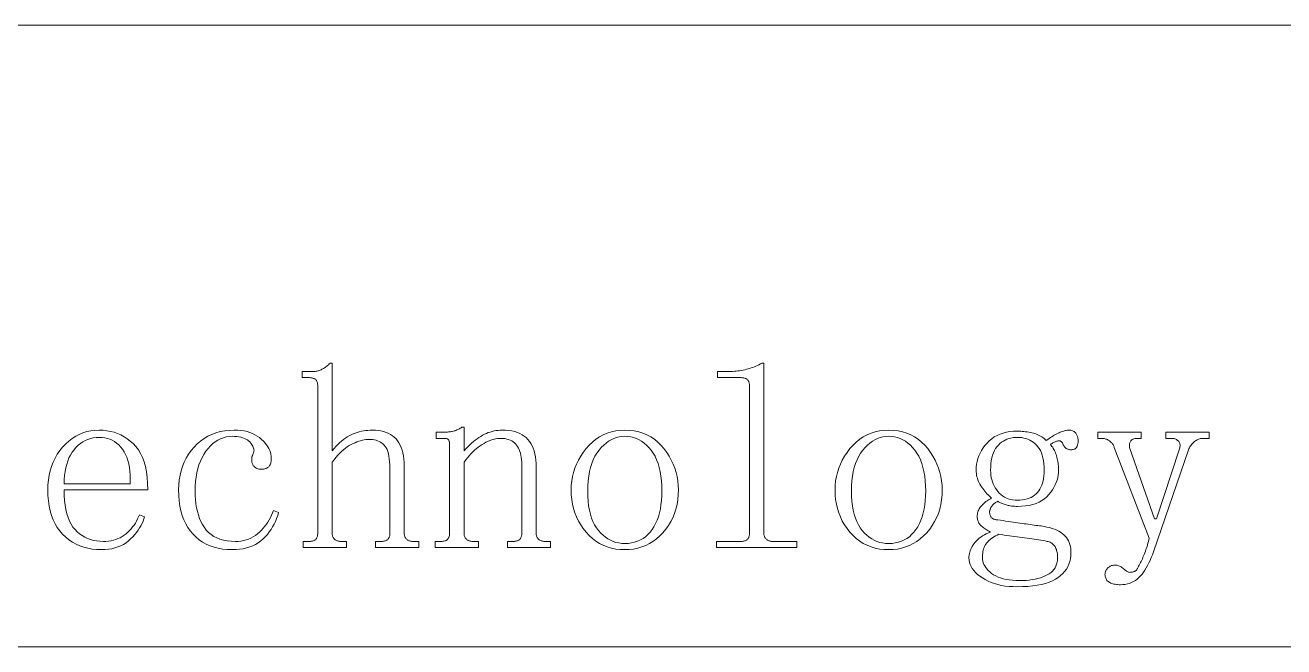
# Model space of a CAD drawing. Extents: x 1 to 297, y 1 to 210.
# Drawn here: x 261.79 to 279.24, y 20.26 to 28.88 of the extents above; entities that cross this region are included whole.
import ezdxf

# ---------------------------------------------------------------- set-up
doc = ezdxf.new("R2010")
doc.units = 0

msp = doc.modelspace()

# ---------------------------------------------------------------- linework, layer by layer
at = {"color": 7, "lineweight": 13}
for p, q in [((196.872, 28.882), (295.987, 28.882)), ((196.872, 20.264), (295.987, 20.264))]:
    msp.add_line(p, q, dxfattribs=at)
for points in [[(265.643, 21.639), (265.643, 21.725), (265.715, 21.725), (265.728, 21.725), (265.741, 21.726), (265.754, 21.728), (265.765, 21.73), (265.775, 21.732), (265.785, 21.735), (265.794, 21.739), (265.801, 21.743), (265.808, 21.748), (265.815, 21.754), (265.82, 21.76), (265.825, 21.766), (265.829, 21.773), (265.833, 21.781), (265.836, 21.789), (265.839, 21.798), (265.841, 21.808), (265.842, 21.818), (265.843, 21.828), (265.843, 21.839), (265.843, 23.882), (265.843, 23.893), (265.842, 23.904), (265.841, 23.914), (265.839, 23.923), (265.836, 23.932), (265.833, 23.94), (265.829, 23.948), (265.825, 23.955), (265.82, 23.962), (265.815, 23.968), (265.808, 23.973), (265.801, 23.978), (265.794, 23.982), (265.785, 23.986), (265.775, 23.989), (265.765, 23.992), (265.754, 23.994), (265.741, 23.995), (265.728, 23.996), (265.715, 23.996), (265.629, 23.996), (265.629, 24.082), (265.786, 24.082), (265.797, 24.082), (265.809, 24.083), (265.82, 24.085), (265.832, 24.087), (265.843, 24.089), (265.855, 24.092), (265.866, 24.096), (265.877, 24.1), (265.889, 24.105), (265.9, 24.111), (265.912, 24.117), (265.923, 24.123), (265.935, 24.13), (265.946, 24.138), (265.957, 24.146), (265.969, 24.155), (265.98, 24.165), (265.992, 24.175), (266.003, 24.185), (266.015, 24.196), (266.043, 24.196), (266.043, 22.982), (266.069, 23.013), (266.095, 23.041), (266.121, 23.068), (266.147, 23.093), (266.173, 23.116), (266.2, 23.137), (266.227, 23.157), (266.253, 23.174), (266.28, 23.19), (266.307, 23.204), (266.335, 23.216), (266.363, 23.227), (266.391, 23.236), (266.419, 23.245), (266.448, 23.252), (266.478, 23.258), (266.508, 23.262), (266.538, 23.265), (266.569, 23.267), (266.6, 23.268), (266.642, 23.267), (266.682, 23.263), (266.72, 23.257), (266.756, 23.248), (266.79, 23.237), (266.821, 23.224), (266.851, 23.208), (266.879, 23.19), (266.905, 23.169), (266.929, 23.146), (266.951, 23.121), (266.97, 23.092), (266.987, 23.061), (267.002, 23.028), (267.015, 22.991), (267.025, 22.952), (267.033, 22.91), (267.039, 22.865), (267.042, 22.818), (267.043, 22.768), (267.043, 21.839), (267.043, 21.828), (267.045, 21.818), (267.046, 21.808), (267.049, 21.798), (267.052, 21.789), (267.056, 21.781), (267.061, 21.773), (267.066, 21.766), (267.072, 21.76), (267.079, 21.754), (267.086, 21.748), (267.094, 21.743), (267.102, 21.739), (267.111, 21.735), (267.12, 21.732), (267.129, 21.73), (267.139, 21.728), (267.15, 21.726), (267.16, 21.725), (267.172, 21.725), (267.243, 21.725), (267.243, 21.639), (266.643, 21.639), (266.643, 21.725), (266.715, 21.725), (266.728, 21.725), (266.741, 21.726), (266.754, 21.728), (266.765, 21.73), (266.775, 21.732), (266.785, 21.735), (266.794, 21.739), (266.801, 21.743), (266.808, 21.748), (266.815, 21.754), (266.82, 21.76), (266.825, 21.766), (266.829, 21.773), (266.833, 21.781), (266.836, 21.789), (266.839, 21.798), (266.841, 21.808), (266.842, 21.818), (266.843, 21.828), (266.843, 21.839), (266.843, 22.739), (266.842, 22.786), (266.84, 22.83), (266.836, 22.87), (266.831, 22.907), (266.823, 22.941), (266.815, 22.972), (266.805, 22.999), (266.793, 23.023), (266.779, 23.043), (266.765, 23.061), (266.748, 23.076), (266.731, 23.089), (266.713, 23.101), (266.694, 23.111), (266.673, 23.12), (266.652, 23.127), (266.63, 23.132), (266.607, 23.136), (266.583, 23.138), (266.557, 23.139), (266.534, 23.139), (266.511, 23.136), (266.487, 23.133), (266.463, 23.128), (266.438, 23.121), (266.413, 23.114), (266.387, 23.104), (266.361, 23.094), (266.334, 23.081), (266.307, 23.068), (266.28, 23.053), (266.253, 23.035), (266.227, 23.016), (266.2, 22.995), (266.173, 22.971), (266.147, 22.946), (266.121, 22.919), (266.095, 22.89), (266.069, 22.858), (266.043, 22.825), (266.043, 21.839), (266.043, 21.828), (266.045, 21.818), (266.046, 21.808), (266.049, 21.798), (266.052, 21.789), (266.056, 21.781), (266.061, 21.773), (266.066, 21.766), (266.072, 21.76), (266.079, 21.754), (266.086, 21.748), (266.094, 21.743), (266.102, 21.739), (266.111, 21.735), (266.12, 21.732), (266.129, 21.73), (266.139, 21.728), (266.15, 21.726), (266.16, 21.725), (266.172, 21.725), (266.243, 21.725), (266.243, 21.639)], [(271.543, 24.082), (271.569, 24.082), (271.594, 24.083), (271.619, 24.085), (271.644, 24.087), (271.668, 24.089), (271.692, 24.092), (271.716, 24.096), (271.74, 24.1), (271.763, 24.105), (271.786, 24.111), (271.809, 24.117), (271.831, 24.123), (271.853, 24.13), (271.875, 24.138), (271.897, 24.146), (271.918, 24.155), (271.939, 24.165), (271.96, 24.175), (271.98, 24.185), (272, 24.196), (272.029, 24.196), (272.029, 21.839), (272.029, 21.828), (272.03, 21.818), (272.032, 21.808), (272.035, 21.798), (272.038, 21.789), (272.042, 21.781), (272.046, 21.773), (272.052, 21.766), (272.058, 21.76), (272.065, 21.754), (272.072, 21.748), (272.08, 21.743), (272.088, 21.739), (272.097, 21.735), (272.106, 21.732), (272.115, 21.73), (272.125, 21.728), (272.135, 21.726), (272.146, 21.725), (272.157, 21.725), (272.486, 21.725), (272.486, 21.639), (271.372, 21.639), (271.372, 21.725), (271.7, 21.725), (271.714, 21.725), (271.727, 21.726), (271.739, 21.728), (271.751, 21.73), (271.761, 21.732), (271.771, 21.735), (271.779, 21.739), (271.787, 21.743), (271.794, 21.748), (271.8, 21.754), (271.806, 21.76), (271.811, 21.766), (271.815, 21.773), (271.819, 21.781), (271.822, 21.789), (271.824, 21.798), (271.826, 21.808), (271.828, 21.818), (271.829, 21.828), (271.829, 21.839), (271.829, 23.882), (271.829, 23.893), (271.828, 23.904), (271.826, 23.914), (271.824, 23.923), (271.822, 23.932), (271.819, 23.94), (271.815, 23.948), (271.811, 23.955), (271.806, 23.962), (271.8, 23.968), (271.794, 23.973), (271.787, 23.978), (271.779, 23.982), (271.771, 23.986), (271.761, 23.989), (271.751, 23.992), (271.739, 23.994), (271.727, 23.995), (271.714, 23.996), (271.7, 23.996), (271.386, 23.996), (271.386, 24.082)], [(262.329, 22.439), (262.33, 22.364), (262.335, 22.294), (262.342, 22.228), (262.353, 22.166), (262.366, 22.109), (262.383, 22.056), (262.402, 22.008), (262.425, 21.964), (262.45, 21.924), (262.479, 21.889), (262.51, 21.858), (262.543, 21.83), (262.577, 21.805), (262.614, 21.784), (262.652, 21.766), (262.692, 21.751), (262.734, 21.74), (262.778, 21.732), (262.824, 21.727), (262.872, 21.725), (262.908, 21.726), (262.944, 21.729), (262.978, 21.735), (263.011, 21.742), (263.043, 21.752), (263.074, 21.764), (263.104, 21.777), (263.132, 21.794), (263.16, 21.812), (263.186, 21.832), (263.211, 21.854), (263.234, 21.877), (263.257, 21.901), (263.277, 21.926), (263.297, 21.952), (263.315, 21.979), (263.331, 22.007), (263.346, 22.036), (263.359, 22.065), (263.372, 22.096), (263.443, 22.068), (263.433, 22.036), (263.422, 22.005), (263.408, 21.974), (263.392, 21.943), (263.373, 21.912), (263.353, 21.882), (263.331, 21.851), (263.306, 21.821), (263.279, 21.791), (263.25, 21.761), (263.219, 21.732), (263.186, 21.707), (263.151, 21.684), (263.113, 21.665), (263.073, 21.648), (263.032, 21.635), (262.988, 21.624), (262.942, 21.617), (262.893, 21.612), (262.843, 21.611), (262.779, 21.613), (262.717, 21.619), (262.657, 21.63), (262.6, 21.645), (262.545, 21.664), (262.493, 21.688), (262.443, 21.716), (262.395, 21.748), (262.35, 21.784), (262.307, 21.825), (262.268, 21.87), (262.233, 21.918), (262.202, 21.97), (262.175, 22.026), (262.152, 22.086), (262.133, 22.149), (262.119, 22.216), (262.109, 22.287), (262.102, 22.361), (262.1, 22.439), (262.102, 22.509), (262.109, 22.577), (262.119, 22.643), (262.133, 22.706), (262.152, 22.766), (262.175, 22.824), (262.202, 22.88), (262.233, 22.933), (262.268, 22.984), (262.307, 23.032), (262.35, 23.077), (262.394, 23.117), (262.44, 23.152), (262.488, 23.183), (262.538, 23.209), (262.589, 23.23), (262.643, 23.247), (262.698, 23.258), (262.755, 23.265), (262.815, 23.268), (262.868, 23.266), (262.92, 23.26), (262.971, 23.251), (263.02, 23.238), (263.068, 23.221), (263.115, 23.201), (263.16, 23.177), (263.203, 23.149), (263.245, 23.117), (263.286, 23.082), (263.324, 23.042), (263.358, 22.997), (263.388, 22.946), (263.414, 22.89), (263.436, 22.829), (263.454, 22.762), (263.468, 22.689), (263.478, 22.611), (263.484, 22.528), (263.486, 22.439)], [(264.929, 22.854), (264.929, 22.862), (264.929, 22.87), (264.929, 22.877), (264.93, 22.883), (264.931, 22.889), (264.931, 22.895), (264.932, 22.9), (264.933, 22.904), (264.935, 22.908), (264.936, 22.911), (264.937, 22.914), (264.939, 22.918), (264.941, 22.922), (264.943, 22.927), (264.945, 22.932), (264.947, 22.938), (264.949, 22.945), (264.952, 22.952), (264.955, 22.96), (264.957, 22.968), (264.959, 22.979), (264.96, 22.992), (264.958, 23.004), (264.955, 23.017), (264.95, 23.03), (264.944, 23.044), (264.935, 23.058), (264.925, 23.073), (264.914, 23.088), (264.9, 23.104), (264.885, 23.118), (264.868, 23.132), (264.848, 23.144), (264.827, 23.154), (264.804, 23.162), (264.779, 23.17), (264.751, 23.175), (264.722, 23.179), (264.691, 23.181), (264.657, 23.182), (264.615, 23.18), (264.574, 23.174), (264.535, 23.163), (264.496, 23.149), (264.459, 23.13), (264.423, 23.108), (264.389, 23.081), (264.356, 23.05), (264.324, 23.014), (264.293, 22.975), (264.265, 22.932), (264.239, 22.887), (264.217, 22.838), (264.197, 22.788), (264.181, 22.734), (264.167, 22.678), (264.157, 22.618), (264.149, 22.557), (264.145, 22.492), (264.143, 22.425), (264.144, 22.363), (264.148, 22.304), (264.155, 22.247), (264.164, 22.193), (264.175, 22.141), (264.189, 22.092), (264.206, 22.044), (264.225, 22), (264.247, 21.958), (264.272, 21.918), (264.299, 21.881), (264.33, 21.848), (264.364, 21.819), (264.402, 21.794), (264.443, 21.773), (264.488, 21.756), (264.536, 21.742), (264.587, 21.733), (264.642, 21.727), (264.7, 21.725), (264.74, 21.726), (264.778, 21.73), (264.814, 21.737), (264.85, 21.746), (264.884, 21.757), (264.917, 21.771), (264.949, 21.788), (264.979, 21.807), (265.008, 21.829), (265.036, 21.854), (265.062, 21.88), (265.087, 21.907), (265.11, 21.935), (265.132, 21.963), (265.152, 21.993), (265.171, 22.023), (265.187, 22.055), (265.203, 22.087), (265.217, 22.12), (265.229, 22.154), (265.3, 22.125), (265.288, 22.083), (265.273, 22.042), (265.257, 22.002), (265.239, 21.964), (265.218, 21.927), (265.196, 21.891), (265.171, 21.856), (265.145, 21.823), (265.116, 21.791), (265.086, 21.761), (265.053, 21.732), (265.019, 21.707), (264.981, 21.684), (264.942, 21.665), (264.9, 21.648), (264.856, 21.635), (264.81, 21.624), (264.761, 21.617), (264.711, 21.612), (264.657, 21.611), (264.59, 21.613), (264.526, 21.619), (264.465, 21.63), (264.406, 21.645), (264.35, 21.664), (264.297, 21.688), (264.247, 21.716), (264.2, 21.748), (264.156, 21.784), (264.115, 21.825), (264.077, 21.87), (264.043, 21.918), (264.013, 21.97), (263.987, 22.026), (263.965, 22.086), (263.947, 22.149), (263.932, 22.216), (263.923, 22.287), (263.917, 22.361), (263.915, 22.439), (263.917, 22.509), (263.923, 22.577), (263.934, 22.643), (263.949, 22.706), (263.968, 22.766), (263.992, 22.824), (264.02, 22.88), (264.052, 22.933), (264.088, 22.984), (264.129, 23.032), (264.173, 23.077), (264.22, 23.117), (264.269, 23.152), (264.321, 23.183), (264.375, 23.209), (264.432, 23.23), (264.492, 23.247), (264.554, 23.258), (264.619, 23.265), (264.686, 23.268), (264.733, 23.267), (264.779, 23.263), (264.822, 23.256), (264.863, 23.247), (264.902, 23.236), (264.939, 23.222), (264.973, 23.205), (265.006, 23.186), (265.036, 23.164), (265.065, 23.139), (265.09, 23.114), (265.113, 23.088), (265.134, 23.062), (265.151, 23.036), (265.166, 23.011), (265.179, 22.985), (265.188, 22.959), (265.195, 22.934), (265.199, 22.908), (265.2, 22.882), (265.2, 22.865), (265.199, 22.85), (265.197, 22.835), (265.195, 22.822), (265.191, 22.809), (265.187, 22.797), (265.183, 22.787), (265.177, 22.777), (265.171, 22.768), (265.165, 22.761), (265.157, 22.754), (265.149, 22.748), (265.14, 22.742), (265.13, 22.738), (265.12, 22.734), (265.109, 22.731), (265.097, 22.728), (265.085, 22.726), (265.071, 22.725), (265.057, 22.725), (265.046, 22.725), (265.035, 22.726), (265.025, 22.728), (265.015, 22.731), (265.006, 22.734), (264.997, 22.738), (264.988, 22.742), (264.98, 22.748), (264.972, 22.754), (264.965, 22.761), (264.958, 22.768), (264.952, 22.776), (264.946, 22.784), (264.942, 22.793), (264.938, 22.802), (264.935, 22.811), (264.932, 22.821), (264.93, 22.832), (264.929, 22.842)], [(267.472, 21.639), (267.472, 21.725), (267.543, 21.725), (267.557, 21.725), (267.57, 21.726), (267.582, 21.728), (267.593, 21.73), (267.604, 21.732), (267.613, 21.735), (267.622, 21.739), (267.63, 21.743), (267.637, 21.748), (267.643, 21.754), (267.648, 21.76), (267.653, 21.766), (267.658, 21.773), (267.661, 21.781), (267.665, 21.789), (267.667, 21.798), (267.669, 21.808), (267.671, 21.818), (267.671, 21.828), (267.672, 21.839), (267.672, 23.068), (267.672, 23.076), (267.671, 23.084), (267.67, 23.092), (267.669, 23.099), (267.668, 23.105), (267.667, 23.112), (267.665, 23.117), (267.663, 23.123), (267.66, 23.128), (267.657, 23.132), (267.654, 23.136), (267.651, 23.14), (267.646, 23.143), (267.641, 23.146), (267.636, 23.148), (267.63, 23.15), (267.623, 23.152), (267.616, 23.153), (267.609, 23.153), (267.6, 23.154), (267.486, 23.154), (267.486, 23.239), (267.586, 23.239), (267.6, 23.239), (267.614, 23.24), (267.628, 23.241), (267.642, 23.242), (267.656, 23.243), (267.669, 23.244), (267.682, 23.246), (267.696, 23.248), (267.709, 23.251), (267.722, 23.254), (267.734, 23.257), (267.747, 23.26), (267.76, 23.265), (267.772, 23.27), (267.784, 23.275), (267.796, 23.281), (267.808, 23.288), (267.82, 23.295), (267.832, 23.302), (267.843, 23.311), (267.872, 23.311), (267.872, 22.982), (267.897, 23.01), (267.923, 23.036), (267.949, 23.061), (267.975, 23.085), (268, 23.107), (268.026, 23.128), (268.052, 23.147), (268.077, 23.165), (268.103, 23.181), (268.129, 23.196), (268.155, 23.21), (268.181, 23.222), (268.207, 23.233), (268.234, 23.242), (268.261, 23.25), (268.288, 23.256), (268.316, 23.261), (268.344, 23.265), (268.372, 23.267), (268.4, 23.268), (268.448, 23.267), (268.492, 23.263), (268.534, 23.256), (268.574, 23.247), (268.611, 23.236), (268.645, 23.222), (268.677, 23.205), (268.707, 23.186), (268.733, 23.164), (268.757, 23.139), (268.779, 23.112), (268.799, 23.083), (268.816, 23.051), (268.831, 23.016), (268.843, 22.979), (268.853, 22.939), (268.861, 22.896), (268.867, 22.851), (268.871, 22.804), (268.872, 22.754), (268.872, 21.839), (268.872, 21.828), (268.873, 21.818), (268.875, 21.808), (268.877, 21.798), (268.881, 21.789), (268.885, 21.781), (268.889, 21.773), (268.895, 21.766), (268.901, 21.76), (268.907, 21.754), (268.915, 21.748), (268.923, 21.743), (268.931, 21.739), (268.939, 21.735), (268.948, 21.732), (268.958, 21.73), (268.968, 21.728), (268.978, 21.726), (268.989, 21.725), (269, 21.725), (269.072, 21.725), (269.072, 21.639), (268.472, 21.639), (268.472, 21.725), (268.543, 21.725), (268.557, 21.725), (268.57, 21.726), (268.582, 21.728), (268.593, 21.73), (268.604, 21.732), (268.613, 21.735), (268.622, 21.739), (268.63, 21.743), (268.637, 21.748), (268.643, 21.754), (268.648, 21.76), (268.653, 21.766), (268.658, 21.773), (268.661, 21.781), (268.665, 21.789), (268.667, 21.798), (268.669, 21.808), (268.671, 21.818), (268.671, 21.828), (268.672, 21.839), (268.672, 22.796), (268.671, 22.83), (268.669, 22.862), (268.665, 22.892), (268.66, 22.921), (268.654, 22.948), (268.646, 22.974), (268.637, 22.998), (268.626, 23.02), (268.614, 23.041), (268.6, 23.061), (268.585, 23.078), (268.569, 23.094), (268.551, 23.108), (268.532, 23.12), (268.511, 23.13), (268.489, 23.139), (268.465, 23.145), (268.44, 23.15), (268.414, 23.153), (268.386, 23.154), (268.36, 23.153), (268.334, 23.15), (268.308, 23.146), (268.282, 23.14), (268.256, 23.132), (268.229, 23.123), (268.202, 23.112), (268.176, 23.099), (268.149, 23.084), (268.122, 23.068), (268.095, 23.05), (268.068, 23.031), (268.042, 23.01), (268.017, 22.988), (267.991, 22.964), (267.967, 22.939), (267.942, 22.913), (267.918, 22.885), (267.895, 22.856), (267.872, 22.825), (267.872, 21.839), (267.872, 21.828), (267.873, 21.818), (267.875, 21.808), (267.877, 21.798), (267.881, 21.789), (267.885, 21.781), (267.889, 21.773), (267.895, 21.766), (267.901, 21.76), (267.907, 21.754), (267.915, 21.748), (267.923, 21.743), (267.931, 21.739), (267.939, 21.735), (267.948, 21.732), (267.958, 21.73), (267.968, 21.728), (267.978, 21.726), (267.989, 21.725), (268, 21.725), (268.072, 21.725), (268.072, 21.639)], [(270.843, 22.439), (270.841, 22.369), (270.835, 22.301), (270.824, 22.236), (270.809, 22.173), (270.79, 22.112), (270.766, 22.054), (270.738, 21.999), (270.706, 21.946), (270.67, 21.895), (270.629, 21.846), (270.585, 21.802), (270.539, 21.762), (270.491, 21.726), (270.441, 21.696), (270.39, 21.67), (270.336, 21.648), (270.28, 21.632), (270.222, 21.62), (270.162, 21.613), (270.1, 21.611), (270.036, 21.613), (269.974, 21.62), (269.914, 21.633), (269.857, 21.65), (269.802, 21.671), (269.75, 21.698), (269.7, 21.73), (269.652, 21.766), (269.607, 21.807), (269.565, 21.854), (269.525, 21.903), (269.49, 21.955), (269.459, 22.008), (269.432, 22.064), (269.409, 22.121), (269.391, 22.181), (269.376, 22.243), (269.366, 22.306), (269.359, 22.372), (269.357, 22.439), (269.359, 22.502), (269.366, 22.563), (269.376, 22.623), (269.391, 22.682), (269.409, 22.739), (269.432, 22.796), (269.459, 22.851), (269.49, 22.906), (269.525, 22.959), (269.565, 23.011), (269.607, 23.06), (269.652, 23.103), (269.7, 23.142), (269.75, 23.175), (269.802, 23.204), (269.857, 23.227), (269.914, 23.245), (269.974, 23.258), (270.036, 23.265), (270.1, 23.268), (270.167, 23.265), (270.232, 23.258), (270.293, 23.245), (270.352, 23.227), (270.407, 23.204), (270.46, 23.175), (270.51, 23.142), (270.557, 23.103), (270.602, 23.06), (270.643, 23.011), (270.681, 22.959), (270.715, 22.906), (270.745, 22.851), (270.771, 22.796), (270.793, 22.739), (270.811, 22.682), (270.825, 22.623), (270.835, 22.563), (270.841, 22.502)], [(274.5, 22.439), (274.498, 22.369), (274.492, 22.301), (274.481, 22.236), (274.466, 22.173), (274.447, 22.112), (274.423, 22.054), (274.395, 21.999), (274.363, 21.946), (274.327, 21.895), (274.286, 21.846), (274.242, 21.802), (274.196, 21.762), (274.148, 21.726), (274.099, 21.696), (274.047, 21.67), (273.993, 21.648), (273.937, 21.632), (273.879, 21.62), (273.819, 21.613), (273.757, 21.611), (273.693, 21.613), (273.631, 21.62), (273.571, 21.633), (273.514, 21.65), (273.459, 21.671), (273.407, 21.698), (273.357, 21.73), (273.309, 21.766), (273.264, 21.807), (273.222, 21.854), (273.182, 21.903), (273.147, 21.955), (273.116, 22.008), (273.089, 22.064), (273.066, 22.121), (273.048, 22.181), (273.033, 22.243), (273.023, 22.306), (273.017, 22.372), (273.015, 22.439), (273.017, 22.502), (273.023, 22.563), (273.033, 22.623), (273.048, 22.682), (273.066, 22.739), (273.089, 22.796), (273.116, 22.851), (273.147, 22.906), (273.182, 22.959), (273.222, 23.011), (273.264, 23.06), (273.309, 23.103), (273.357, 23.142), (273.407, 23.175), (273.459, 23.204), (273.514, 23.227), (273.571, 23.245), (273.631, 23.258), (273.693, 23.265), (273.757, 23.268), (273.825, 23.265), (273.889, 23.258), (273.95, 23.245), (274.009, 23.227), (274.065, 23.204), (274.117, 23.175), (274.167, 23.142), (274.215, 23.103), (274.259, 23.06), (274.3, 23.011), (274.338, 22.959), (274.372, 22.906), (274.402, 22.851), (274.428, 22.796), (274.45, 22.739), (274.468, 22.682), (274.482, 22.623), (274.492, 22.563), (274.498, 22.502)], [(275.872, 21.939), (275.913, 21.933), (275.953, 21.925), (275.99, 21.916), (276.025, 21.906), (276.057, 21.895), (276.088, 21.882), (276.116, 21.868), (276.141, 21.852), (276.165, 21.836), (276.186, 21.818), (276.205, 21.799), (276.222, 21.778), (276.237, 21.756), (276.25, 21.733), (276.261, 21.709), (276.27, 21.683), (276.277, 21.656), (276.282, 21.628), (276.285, 21.599), (276.286, 21.568), (276.284, 21.526), (276.279, 21.486), (276.27, 21.447), (276.257, 21.41), (276.241, 21.375), (276.222, 21.342), (276.198, 21.31), (276.172, 21.28), (276.141, 21.252), (276.107, 21.225), (276.07, 21.201), (276.028, 21.179), (275.982, 21.159), (275.931, 21.143), (275.877, 21.129), (275.819, 21.117), (275.756, 21.108), (275.689, 21.102), (275.618, 21.098), (275.543, 21.096), (275.484, 21.098), (275.428, 21.101), (275.373, 21.107), (275.321, 21.116), (275.272, 21.127), (275.224, 21.14), (275.179, 21.156), (275.136, 21.174), (275.096, 21.195), (275.057, 21.218), (275.022, 21.242), (274.991, 21.268), (274.963, 21.294), (274.939, 21.321), (274.918, 21.348), (274.901, 21.376), (274.888, 21.405), (274.879, 21.435), (274.874, 21.465), (274.872, 21.496), (274.872, 21.516), (274.875, 21.536), (274.878, 21.556), (274.883, 21.576), (274.89, 21.596), (274.897, 21.616), (274.907, 21.636), (274.917, 21.656), (274.93, 21.676), (274.943, 21.696), (274.958, 21.716), (274.975, 21.735), (274.994, 21.753), (275.014, 21.77), (275.036, 21.786), (275.06, 21.801), (275.085, 21.815), (275.112, 21.829), (275.141, 21.842), (275.172, 21.854), (275.155, 21.862), (275.139, 21.871), (275.123, 21.88), (275.109, 21.889), (275.095, 21.898), (275.082, 21.908), (275.069, 21.917), (275.057, 21.927), (275.046, 21.936), (275.036, 21.946), (275.026, 21.957), (275.018, 21.967), (275.01, 21.978), (275.004, 21.99), (274.998, 22.002), (274.994, 22.014), (274.99, 22.027), (274.988, 22.04), (274.986, 22.054), (274.986, 22.068), (274.987, 22.085), (274.988, 22.101), (274.991, 22.117), (274.995, 22.133), (275, 22.148), (275.007, 22.163), (275.014, 22.177), (275.023, 22.191), (275.032, 22.205), (275.043, 22.218), (275.055, 22.23), (275.067, 22.243), (275.08, 22.254), (275.093, 22.266), (275.107, 22.277), (275.122, 22.287), (275.137, 22.297), (275.153, 22.307), (275.169, 22.316), (275.186, 22.325), (275.169, 22.34), (275.153, 22.355), (275.136, 22.37), (275.121, 22.387), (275.106, 22.404), (275.091, 22.421), (275.076, 22.439), (275.062, 22.458), (275.049, 22.477), (275.036, 22.496), (275.024, 22.517), (275.013, 22.537), (275.003, 22.558), (274.995, 22.579), (274.988, 22.6), (274.982, 22.622), (274.977, 22.643), (274.974, 22.666), (274.972, 22.688), (274.972, 22.711), (274.973, 22.753), (274.978, 22.794), (274.985, 22.835), (274.996, 22.874), (275.009, 22.912), (275.026, 22.95), (275.045, 22.986), (275.068, 23.022), (275.093, 23.056), (275.122, 23.089), (275.153, 23.12), (275.187, 23.148), (275.223, 23.173), (275.261, 23.194), (275.302, 23.212), (275.345, 23.227), (275.391, 23.239), (275.439, 23.247), (275.49, 23.252), (275.543, 23.254), (275.566, 23.253), (275.589, 23.252), (275.611, 23.251), (275.633, 23.249), (275.656, 23.246), (275.678, 23.243), (275.7, 23.24), (275.721, 23.235), (275.743, 23.23), (275.765, 23.225), (275.786, 23.219), (275.806, 23.212), (275.826, 23.204), (275.845, 23.195), (275.863, 23.186), (275.88, 23.175), (275.897, 23.164), (275.913, 23.152), (275.928, 23.139), (275.943, 23.125), (275.963, 23.139), (275.982, 23.152), (276.001, 23.165), (276.02, 23.176), (276.038, 23.187), (276.055, 23.198), (276.073, 23.207), (276.089, 23.216), (276.106, 23.225), (276.122, 23.232), (276.137, 23.239), (276.152, 23.245), (276.167, 23.25), (276.181, 23.255), (276.195, 23.259), (276.208, 23.262), (276.221, 23.265), (276.234, 23.266), (276.246, 23.267), (276.257, 23.268), (276.271, 23.267), (276.284, 23.266), (276.296, 23.263), (276.308, 23.26), (276.318, 23.255), (276.328, 23.25), (276.336, 23.243), (276.344, 23.236), (276.351, 23.227), (276.357, 23.218), (276.363, 23.208), (276.368, 23.198), (276.372, 23.188), (276.376, 23.179), (276.379, 23.17), (276.381, 23.16), (276.383, 23.151), (276.385, 23.142), (276.386, 23.134), (276.386, 23.125), (276.386, 23.114), (276.385, 23.103), (276.384, 23.093), (276.383, 23.083), (276.381, 23.073), (276.378, 23.064), (276.375, 23.055), (276.372, 23.047), (276.369, 23.039), (276.365, 23.032), (276.36, 23.025), (276.355, 23.019), (276.348, 23.014), (276.342, 23.009), (276.334, 23.005), (276.326, 23.002), (276.317, 23), (276.307, 22.998), (276.297, 22.997), (276.286, 22.996), (276.278, 22.997), (276.269, 22.997), (276.262, 22.998), (276.254, 23), (276.247, 23.002), (276.24, 23.004), (276.233, 23.007), (276.227, 23.01), (276.22, 23.014), (276.215, 23.018), (276.209, 23.022), (276.204, 23.027), (276.199, 23.033), (276.194, 23.038), (276.19, 23.045), (276.185, 23.051), (276.182, 23.058), (276.178, 23.066), (276.175, 23.074), (276.172, 23.082), (276.168, 23.09), (276.165, 23.097), (276.16, 23.103), (276.155, 23.108), (276.148, 23.112), (276.142, 23.116), (276.134, 23.118), (276.126, 23.119), (276.117, 23.119), (276.107, 23.118), (276.097, 23.116), (276.087, 23.114), (276.077, 23.11), (276.066, 23.106), (276.056, 23.102), (276.045, 23.096), (276.034, 23.09), (276.023, 23.084), (276.012, 23.076), (276, 23.068), (276.011, 23.056), (276.022, 23.043), (276.032, 23.03), (276.041, 23.015), (276.05, 23), (276.059, 22.984), (276.066, 22.967), (276.073, 22.949), (276.08, 22.93), (276.086, 22.911), (276.091, 22.891), (276.096, 22.871), (276.101, 22.851), (276.104, 22.831), (276.107, 22.811), (276.11, 22.791), (276.112, 22.771), (276.113, 22.751), (276.114, 22.731), (276.115, 22.711), (276.113, 22.676), (276.109, 22.642), (276.102, 22.608), (276.093, 22.575), (276.081, 22.541), (276.066, 22.508), (276.048, 22.474), (276.028, 22.441), (276.005, 22.408), (275.979, 22.375), (275.95, 22.344), (275.918, 22.316), (275.883, 22.291), (275.844, 22.27), (275.802, 22.252), (275.757, 22.237), (275.708, 22.225), (275.657, 22.217), (275.601, 22.212), (275.543, 22.211), (275.526, 22.211), (275.509, 22.212), (275.493, 22.213), (275.477, 22.214), (275.461, 22.216), (275.445, 22.218), (275.43, 22.221), (275.415, 22.224), (275.4, 22.228), (275.386, 22.232), (275.372, 22.236), (275.359, 22.241), (275.346, 22.246), (275.333, 22.25), (275.322, 22.255), (275.311, 22.26), (275.3, 22.266), (275.29, 22.271), (275.281, 22.276), (275.272, 22.282), (275.261, 22.276), (275.25, 22.27), (275.24, 22.264), (275.231, 22.257), (275.222, 22.25), (275.213, 22.243), (275.206, 22.235), (275.199, 22.227), (275.192, 22.219), (275.186, 22.211), (275.181, 22.202), (275.176, 22.194), (275.171, 22.186), (275.168, 22.179), (275.165, 22.171), (275.162, 22.164), (275.16, 22.158), (275.159, 22.151), (275.158, 22.145), (275.157, 22.139), (275.158, 22.128), (275.159, 22.118), (275.16, 22.108), (275.162, 22.098), (275.165, 22.089), (275.168, 22.081), (275.171, 22.073), (275.176, 22.066), (275.181, 22.06), (275.186, 22.054), (275.192, 22.048), (275.199, 22.043), (275.206, 22.039), (275.213, 22.035), (275.222, 22.032), (275.231, 22.03), (275.24, 22.028), (275.25, 22.026), (275.261, 22.025), (275.272, 22.025), (275.308, 22.019), (275.345, 22.014), (275.38, 22.008), (275.415, 22.003), (275.448, 21.998), (275.482, 21.993), (275.514, 21.988), (275.546, 21.984), (275.577, 21.979), (275.607, 21.975), (275.637, 21.971), (275.666, 21.967), (275.694, 21.963), (275.722, 21.959), (275.748, 21.955), (275.775, 21.952), (275.8, 21.948), (275.825, 21.945), (275.848, 21.942)], [(277.443, 22.039), (277.472, 22.039), (277.786, 22.996), (277.791, 23.01), (277.795, 23.024), (277.797, 23.037), (277.799, 23.049), (277.798, 23.061), (277.797, 23.072), (277.794, 23.082), (277.791, 23.092), (277.785, 23.102), (277.779, 23.111), (277.771, 23.119), (277.764, 23.126), (277.755, 23.133), (277.747, 23.138), (277.738, 23.143), (277.728, 23.147), (277.718, 23.15), (277.708, 23.152), (277.697, 23.153), (277.686, 23.154), (277.6, 23.154), (277.6, 23.239), (278.2, 23.239), (278.2, 23.154), (278.115, 23.154), (278.103, 23.153), (278.092, 23.152), (278.08, 23.15), (278.069, 23.147), (278.057, 23.143), (278.046, 23.138), (278.035, 23.133), (278.023, 23.126), (278.012, 23.119), (278, 23.111), (277.989, 23.102), (277.979, 23.092), (277.969, 23.082), (277.959, 23.072), (277.95, 23.061), (277.942, 23.049), (277.934, 23.037), (277.927, 23.024), (277.921, 23.01), (277.915, 22.996), (277.429, 21.582), (277.414, 21.54), (277.399, 21.5), (277.383, 21.462), (277.366, 21.426), (277.348, 21.391), (277.33, 21.358), (277.311, 21.328), (277.292, 21.299), (277.271, 21.272), (277.25, 21.246), (277.228, 21.223), (277.205, 21.203), (277.18, 21.184), (277.154, 21.169), (277.127, 21.155), (277.099, 21.144), (277.069, 21.136), (277.038, 21.13), (277.005, 21.126), (276.972, 21.125), (276.952, 21.125), (276.933, 21.126), (276.916, 21.128), (276.898, 21.131), (276.882, 21.134), (276.867, 21.138), (276.853, 21.142), (276.839, 21.148), (276.826, 21.154), (276.815, 21.161), (276.804, 21.168), (276.794, 21.176), (276.785, 21.185), (276.778, 21.195), (276.772, 21.205), (276.767, 21.216), (276.763, 21.228), (276.76, 21.241), (276.758, 21.254), (276.757, 21.268), (276.758, 21.276), (276.759, 21.285), (276.761, 21.294), (276.763, 21.302), (276.766, 21.311), (276.77, 21.319), (276.775, 21.328), (276.78, 21.336), (276.786, 21.345), (276.793, 21.354), (276.801, 21.362), (276.809, 21.369), (276.818, 21.375), (276.827, 21.381), (276.838, 21.386), (276.849, 21.39), (276.861, 21.393), (276.873, 21.395), (276.886, 21.396), (276.9, 21.396), (276.912, 21.396), (276.923, 21.394), (276.935, 21.392), (276.946, 21.388), (276.957, 21.384), (276.969, 21.378), (276.98, 21.372), (276.992, 21.364), (277.003, 21.356), (277.015, 21.346), (277.026, 21.337), (277.036, 21.328), (277.046, 21.321), (277.056, 21.314), (277.065, 21.309), (277.073, 21.304), (277.081, 21.301), (277.088, 21.298), (277.094, 21.297), (277.1, 21.296), (277.109, 21.297), (277.117, 21.297), (277.125, 21.298), (277.132, 21.299), (277.14, 21.3), (277.147, 21.302), (277.153, 21.303), (277.16, 21.306), (277.166, 21.308), (277.172, 21.311), (277.177, 21.314), (277.182, 21.318), (277.188, 21.322), (277.192, 21.327), (277.197, 21.332), (277.201, 21.338), (277.205, 21.345), (277.208, 21.352), (277.212, 21.36), (277.215, 21.368), (277.223, 21.382), (277.232, 21.398), (277.24, 21.414), (277.249, 21.431), (277.257, 21.448), (277.266, 21.466), (277.275, 21.485), (277.283, 21.505), (277.292, 21.525), (277.3, 21.546), (277.309, 21.568), (277.317, 21.59), (277.325, 21.611), (277.332, 21.633), (277.34, 21.655), (277.347, 21.678), (277.353, 21.7), (277.36, 21.722), (277.366, 21.745), (277.372, 21.768), (276.886, 23.025), (276.883, 23.036), (276.879, 23.047), (276.874, 23.057), (276.869, 23.067), (276.863, 23.077), (276.856, 23.086), (276.848, 23.094), (276.84, 23.103), (276.831, 23.11), (276.822, 23.118), (276.812, 23.125), (276.801, 23.131), (276.791, 23.136), (276.781, 23.141), (276.77, 23.145), (276.759, 23.148), (276.748, 23.15), (276.737, 23.152), (276.726, 23.153), (276.715, 23.154), (276.657, 23.154), (276.657, 23.239), (277.257, 23.239), (277.257, 23.154), (277.2, 23.154), (277.189, 23.153), (277.179, 23.152), (277.169, 23.15), (277.159, 23.148), (277.15, 23.145), (277.142, 23.141), (277.134, 23.136), (277.127, 23.131), (277.121, 23.125), (277.115, 23.118), (277.109, 23.11), (277.105, 23.102), (277.101, 23.093), (277.099, 23.084), (277.097, 23.073), (277.096, 23.062), (277.096, 23.05), (277.096, 23.038), (277.098, 23.025), (277.1, 23.011)], [(263.243, 22.525), (263.245, 22.586), (263.243, 22.645), (263.239, 22.7), (263.233, 22.752), (263.223, 22.802), (263.211, 22.848), (263.197, 22.891), (263.179, 22.932), (263.159, 22.969), (263.136, 23.004), (263.111, 23.035), (263.084, 23.063), (263.056, 23.087), (263.026, 23.109), (262.995, 23.127), (262.962, 23.142), (262.927, 23.153), (262.891, 23.161), (262.854, 23.166), (262.815, 23.168), (262.772, 23.166), (262.732, 23.161), (262.693, 23.152), (262.656, 23.14), (262.62, 23.125), (262.586, 23.106), (262.553, 23.084), (262.522, 23.058), (262.492, 23.029), (262.465, 22.996), (262.439, 22.961), (262.416, 22.923), (262.395, 22.882), (262.378, 22.839), (262.363, 22.793), (262.351, 22.744), (262.341, 22.693), (262.334, 22.64), (262.33, 22.584), (262.329, 22.525)], [(269.586, 22.425), (269.587, 22.353), (269.592, 22.284), (269.599, 22.219), (269.61, 22.159), (269.623, 22.102), (269.64, 22.049), (269.659, 21.999), (269.682, 21.954), (269.707, 21.913), (269.736, 21.875), (269.767, 21.841), (269.799, 21.811), (269.832, 21.784), (269.866, 21.761), (269.902, 21.741), (269.939, 21.725), (269.977, 21.712), (270.017, 21.704), (270.058, 21.698), (270.1, 21.696), (270.148, 21.698), (270.193, 21.704), (270.236, 21.714), (270.277, 21.727), (270.316, 21.745), (270.353, 21.766), (270.388, 21.791), (270.42, 21.82), (270.451, 21.853), (270.479, 21.889), (270.505, 21.929), (270.528, 21.972), (270.548, 22.018), (270.566, 22.068), (270.581, 22.12), (270.593, 22.175), (270.602, 22.233), (270.609, 22.294), (270.613, 22.358), (270.615, 22.425), (270.613, 22.497), (270.609, 22.566), (270.601, 22.632), (270.591, 22.694), (270.577, 22.752), (270.561, 22.806), (270.541, 22.857), (270.519, 22.905), (270.493, 22.949), (270.465, 22.989), (270.434, 23.026), (270.402, 23.059), (270.369, 23.088), (270.334, 23.113), (270.298, 23.134), (270.261, 23.151), (270.223, 23.165), (270.183, 23.174), (270.142, 23.18), (270.1, 23.182), (270.061, 23.18), (270.022, 23.174), (269.984, 23.165), (269.947, 23.151), (269.911, 23.134), (269.876, 23.113), (269.841, 23.088), (269.808, 23.059), (269.775, 23.026), (269.743, 22.989), (269.713, 22.949), (269.687, 22.905), (269.663, 22.857), (269.643, 22.806), (269.625, 22.752), (269.611, 22.694), (269.6, 22.632), (269.592, 22.566), (269.588, 22.497)], [(273.243, 22.425), (273.245, 22.353), (273.249, 22.284), (273.257, 22.219), (273.267, 22.159), (273.281, 22.102), (273.297, 22.049), (273.317, 21.999), (273.339, 21.954), (273.365, 21.913), (273.393, 21.875), (273.424, 21.841), (273.456, 21.811), (273.489, 21.784), (273.523, 21.761), (273.559, 21.741), (273.596, 21.725), (273.635, 21.712), (273.674, 21.704), (273.715, 21.698), (273.757, 21.696), (273.805, 21.698), (273.85, 21.704), (273.893, 21.714), (273.935, 21.727), (273.973, 21.745), (274.01, 21.766), (274.045, 21.791), (274.077, 21.82), (274.108, 21.853), (274.136, 21.889), (274.162, 21.929), (274.185, 21.972), (274.205, 22.018), (274.223, 22.068), (274.238, 22.12), (274.25, 22.175), (274.259, 22.233), (274.266, 22.294), (274.27, 22.358), (274.272, 22.425), (274.27, 22.497), (274.266, 22.566), (274.258, 22.632), (274.248, 22.694), (274.234, 22.752), (274.218, 22.806), (274.198, 22.857), (274.176, 22.905), (274.15, 22.949), (274.122, 22.989), (274.091, 23.026), (274.059, 23.059), (274.026, 23.088), (273.991, 23.113), (273.956, 23.134), (273.919, 23.151), (273.88, 23.165), (273.841, 23.174), (273.8, 23.18), (273.757, 23.182), (273.718, 23.18), (273.679, 23.174), (273.641, 23.165), (273.604, 23.151), (273.568, 23.134), (273.533, 23.113), (273.498, 23.088), (273.465, 23.059), (273.432, 23.026), (273.4, 22.989), (273.37, 22.949), (273.344, 22.905), (273.32, 22.857), (273.3, 22.806), (273.282, 22.752), (273.268, 22.694), (273.257, 22.632), (273.249, 22.566), (273.245, 22.497)], [(275.172, 22.711), (275.173, 22.677), (275.176, 22.644), (275.181, 22.612), (275.188, 22.582), (275.197, 22.552), (275.208, 22.523), (275.221, 22.495), (275.236, 22.468), (275.253, 22.443), (275.272, 22.418), (275.292, 22.395), (275.315, 22.374), (275.338, 22.356), (275.363, 22.34), (275.39, 22.327), (275.417, 22.316), (275.447, 22.307), (275.477, 22.301), (275.51, 22.298), (275.543, 22.296), (275.579, 22.297), (275.614, 22.301), (275.646, 22.306), (275.677, 22.314), (275.706, 22.323), (275.733, 22.335), (275.758, 22.349), (275.781, 22.365), (275.802, 22.383), (275.822, 22.404), (275.839, 22.426), (275.855, 22.45), (275.869, 22.476), (275.881, 22.504), (275.891, 22.534), (275.9, 22.566), (275.906, 22.599), (275.911, 22.634), (275.914, 22.672), (275.915, 22.711), (275.913, 22.758), (275.91, 22.802), (275.905, 22.844), (275.897, 22.883), (275.888, 22.92), (275.876, 22.953), (275.862, 22.984), (275.846, 23.012), (275.828, 23.038), (275.807, 23.061), (275.785, 23.081), (275.763, 23.099), (275.739, 23.115), (275.714, 23.129), (275.688, 23.141), (275.661, 23.151), (275.633, 23.158), (275.604, 23.164), (275.574, 23.167), (275.543, 23.168), (275.512, 23.167), (275.482, 23.164), (275.453, 23.158), (275.425, 23.151), (275.398, 23.141), (275.373, 23.129), (275.348, 23.115), (275.324, 23.099), (275.301, 23.081), (275.279, 23.061), (275.258, 23.038), (275.24, 23.012), (275.224, 22.984), (275.21, 22.953), (275.198, 22.92), (275.189, 22.883), (275.181, 22.844), (275.176, 22.802), (275.173, 22.758)], [(275.286, 21.825), (275.261, 21.813), (275.238, 21.801), (275.216, 21.789), (275.196, 21.776), (275.177, 21.762), (275.16, 21.749), (275.144, 21.734), (275.131, 21.72), (275.118, 21.705), (275.107, 21.689), (275.098, 21.673), (275.089, 21.656), (275.082, 21.639), (275.075, 21.621), (275.07, 21.602), (275.065, 21.582), (275.062, 21.562), (275.059, 21.541), (275.058, 21.519), (275.057, 21.496), (275.059, 21.474), (275.062, 21.451), (275.069, 21.429), (275.078, 21.407), (275.09, 21.386), (275.104, 21.364), (275.12, 21.343), (275.14, 21.323), (275.161, 21.302), (275.186, 21.282), (275.213, 21.263), (275.243, 21.246), (275.275, 21.231), (275.309, 21.218), (275.347, 21.207), (275.387, 21.198), (275.429, 21.191), (275.474, 21.186), (275.522, 21.183), (275.572, 21.182), (275.619, 21.183), (275.665, 21.185), (275.708, 21.189), (275.75, 21.195), (275.79, 21.202), (275.827, 21.21), (275.863, 21.221), (275.896, 21.232), (275.928, 21.246), (275.957, 21.261), (275.984, 21.277), (276.009, 21.295), (276.03, 21.315), (276.049, 21.336), (276.065, 21.359), (276.077, 21.383), (276.087, 21.409), (276.095, 21.437), (276.099, 21.466), (276.1, 21.496), (276.1, 21.516), (276.099, 21.535), (276.097, 21.553), (276.095, 21.57), (276.091, 21.586), (276.087, 21.601), (276.083, 21.615), (276.077, 21.629), (276.071, 21.642), (276.065, 21.654), (276.057, 21.665), (276.049, 21.675), (276.04, 21.684), (276.03, 21.692), (276.02, 21.7), (276.009, 21.707), (275.997, 21.713), (275.984, 21.718), (275.971, 21.722), (275.957, 21.725), (275.929, 21.731), (275.899, 21.736), (275.869, 21.741), (275.839, 21.747), (275.807, 21.752), (275.776, 21.757), (275.743, 21.761), (275.711, 21.766), (275.677, 21.771), (275.643, 21.775), (275.609, 21.779), (275.574, 21.784), (275.539, 21.788), (275.504, 21.793), (275.468, 21.798), (275.432, 21.803), (275.396, 21.808), (275.36, 21.814), (275.323, 21.819)]]:
    msp.add_lwpolyline(points, close=True, dxfattribs=at)

doc.saveas('drawing.dxf')
